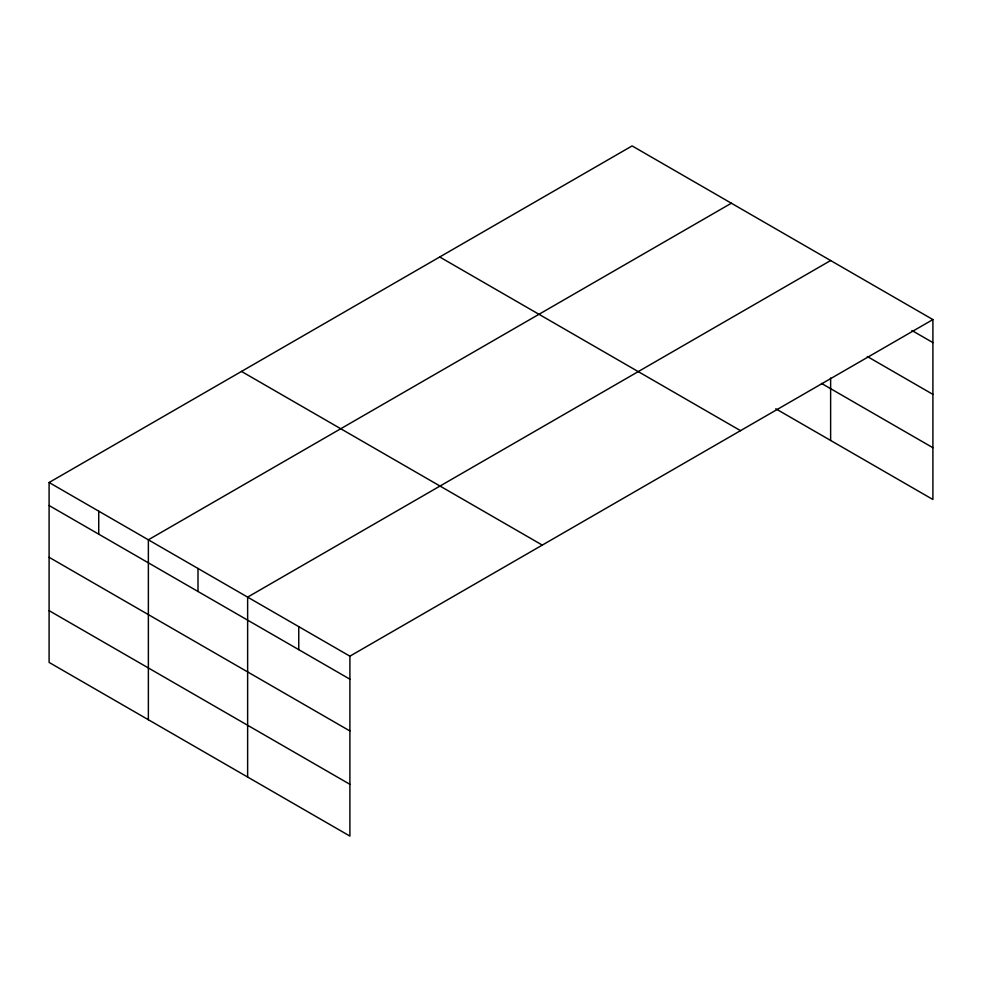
<?xml version="1.0" encoding="UTF-8"?>
<svg xmlns="http://www.w3.org/2000/svg" width="982" height="982" viewBox="0 0 982 982"><rect width="100%" height="100%" fill="white"/><g stroke="black" fill="none" stroke-linecap="round" stroke-linejoin="round"><path stroke-width="1.47" d="M932.9 319.58L632.101 145.913L49.1 482.506L49.1 662.42L349.899 836.087L349.899 656.172L932.9 319.58L932.9 499.494L775.768 408.782M731.357 203.225L148.368 539.805L148.368 719.732M830.625 260.537L247.636 597.117L247.636 777.044M911.922 330.492L932.9 342.595M867.339 356.527L932.9 394.371M821.48 383.397L932.9 447.718M439.703 256.989L740.514 430.656M241.486 371.429L542.297 545.096M49.1 482.506L349.899 656.172M49.1 505.521L349.899 679.188M49.1 557.297L349.899 730.964M49.1 610.644L349.899 784.311M830.625 378.009L830.625 440.452M298.761 626.639L298.761 649.667M197.996 568.468L197.996 591.483M98.728 511.156L98.728 534.183"/></g></svg>
